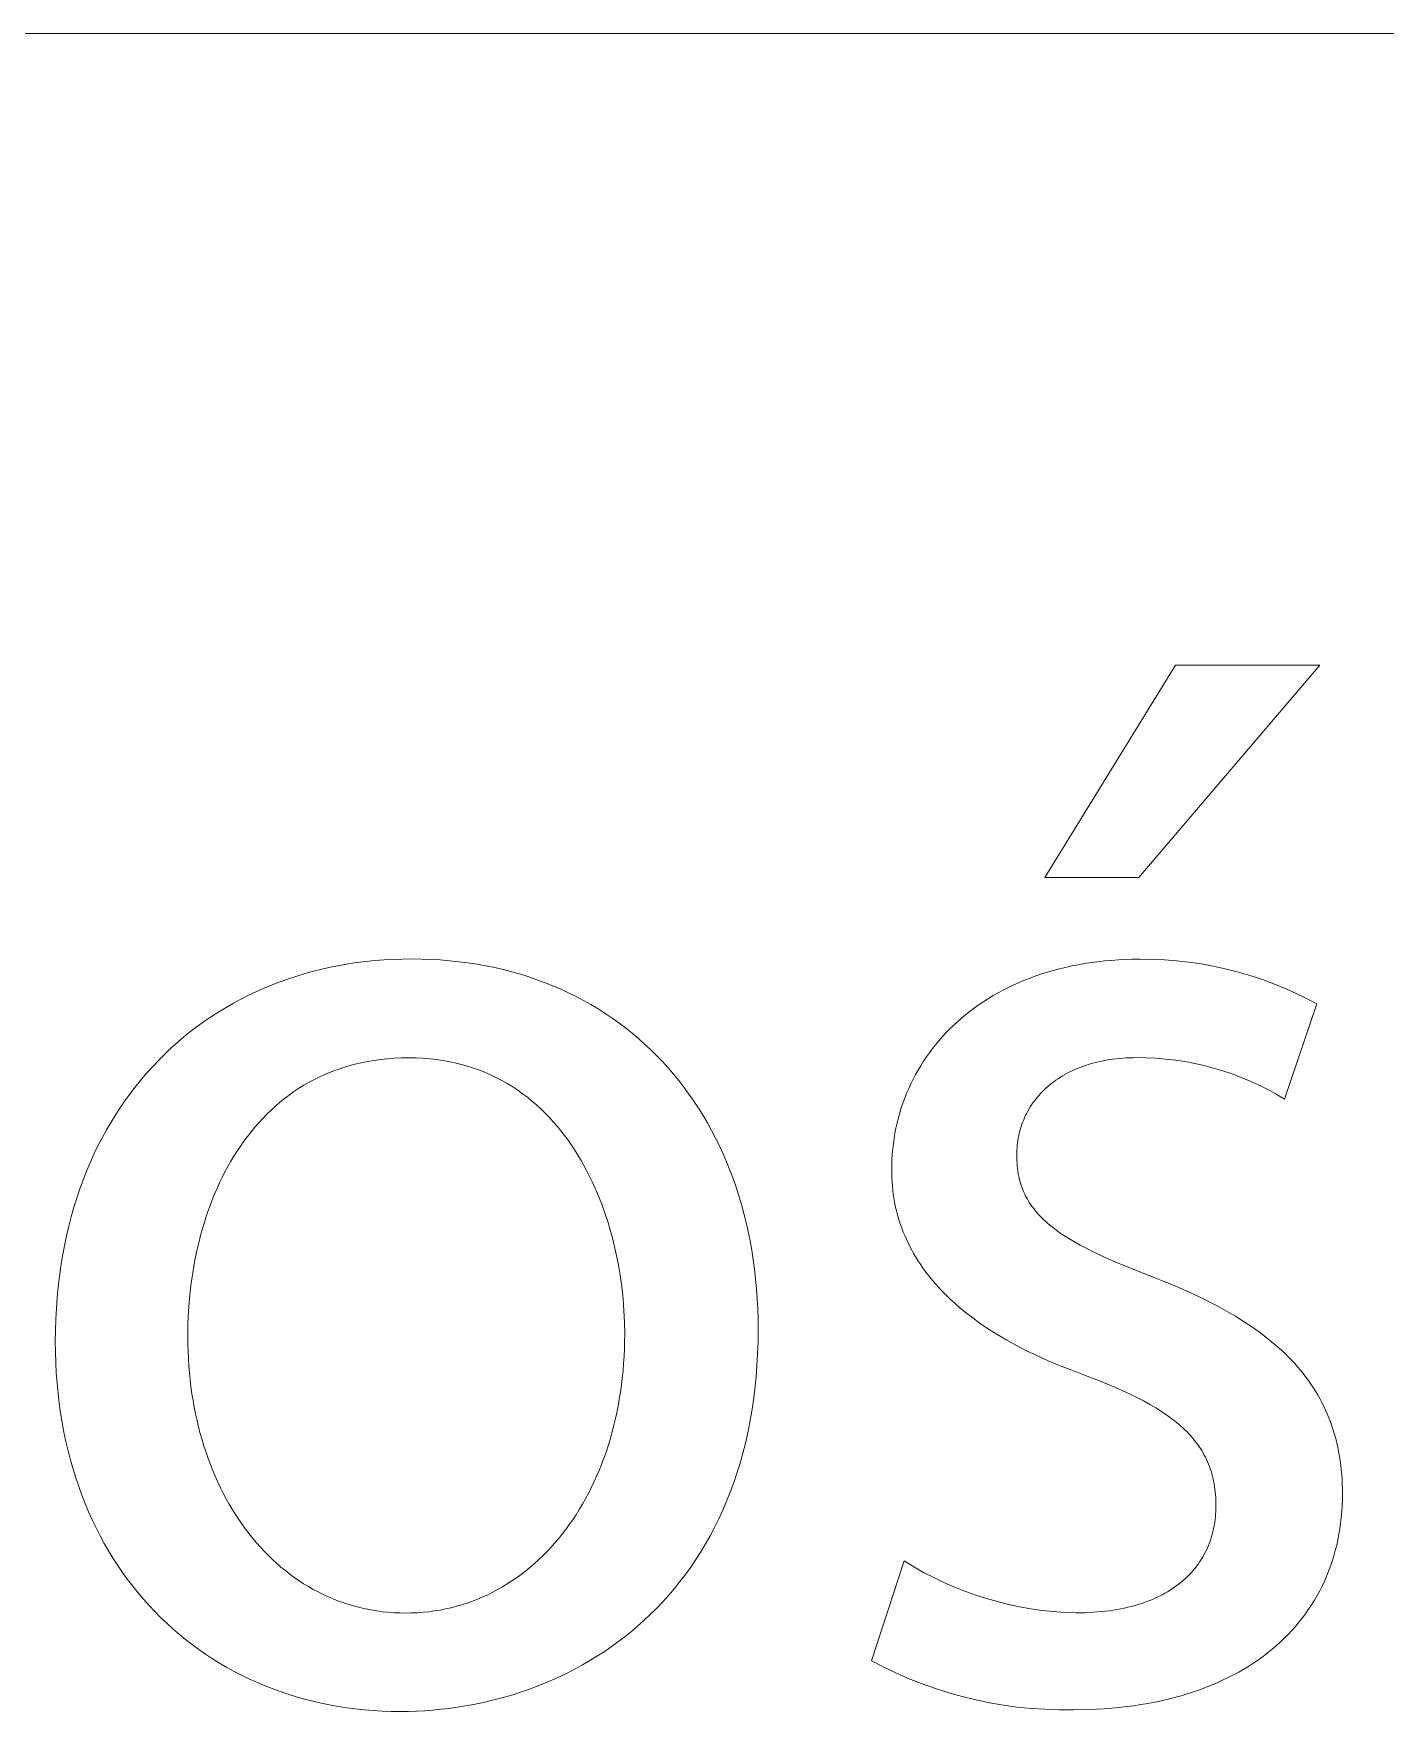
# Model space of a CAD drawing. Header units: millimetres. Extents: x -1421 to 3505, y -683 to 2759.
# Drawn here: x 2811.3 to 2856.2, y -600.8 to -545.1 of the extents above; entities that cross this region are included whole.
import ezdxf

# ---------------------------------------------------------------- set-up
doc = ezdxf.new("R2010")
doc.units = ezdxf.units.MM
doc.header["$MEASUREMENT"] = 0
doc.layers.add('Domyślny', color=7, linetype='Continuous', true_color=0x000000)

msp = doc.modelspace()

# ---------------------------------------------------------------- linework, layer by layer
at = {"layer": 'Domyślny', "color": 18, "lineweight": 15, "true_color": 0x000000}
for p, q in [((1643.607, -545.123), (3500.451, -545.123)), ((2844.861, -573.128), (2849.191, -566.075)), ((2853.981, -566.075), (2847.977, -573.128)), ((2849.191, -566.075), (2853.981, -566.075)), ((2847.977, -573.128), (2844.861, -573.128)), ((2820.87, -576.163), (2821.157, -576.099)), ((2821.157, -576.099), (2821.446, -576.042)), ((2821.446, -576.042), (2821.737, -575.991)), ((2821.737, -575.991), (2822.031, -575.947)), ((2822.031, -575.947), (2822.328, -575.91)), ((2822.328, -575.91), (2822.627, -575.879)), ((2822.627, -575.879), (2822.929, -575.856)), ((2822.929, -575.856), (2823.233, -575.838)), ((2823.233, -575.838), (2823.539, -575.828)), ((2823.539, -575.828), (2823.847, -575.825)), ((2823.847, -575.825), (2824.167, -575.828)), ((2824.167, -575.828), (2824.483, -575.839)), ((2824.483, -575.839), (2824.796, -575.857)), ((2824.796, -575.857), (2825.106, -575.883)), ((2825.106, -575.883), (2825.412, -575.915)), ((2825.412, -575.915), (2825.715, -575.954)), ((2825.715, -575.954), (2826.014, -576)), ((2826.014, -576), (2826.309, -576.053)), ((2826.309, -576.053), (2826.601, -576.113)), ((2826.601, -576.113), (2826.889, -576.18)), ((2845.344, -576.152), (2845.548, -576.103)), ((2845.548, -576.103), (2845.756, -576.057)), ((2845.756, -576.057), (2845.968, -576.016)), ((2845.968, -576.016), (2846.182, -575.978)), ((2846.182, -575.978), (2846.4, -575.945)), ((2846.4, -575.945), (2846.621, -575.916)), ((2846.621, -575.916), (2846.844, -575.891)), ((2846.844, -575.891), (2847.071, -575.871)), ((2847.071, -575.871), (2847.302, -575.855)), ((2847.302, -575.855), (2847.535, -575.844)), ((2847.535, -575.844), (2847.771, -575.837)), ((2847.771, -575.837), (2848.01, -575.835)), ((2848.01, -575.835), (2848.418, -575.839)), ((2848.418, -575.839), (2848.826, -575.857)), ((2848.826, -575.857), (2849.232, -575.888)), ((2849.232, -575.888), (2849.638, -575.933)), ((2849.638, -575.933), (2850.042, -575.992)), ((2850.042, -575.992), (2850.443, -576.065)), ((2850.443, -576.065), (2850.842, -576.151)), ((2818.953, -576.792), (2819.217, -576.683)), ((2819.217, -576.683), (2819.485, -576.58)), ((2819.485, -576.58), (2819.756, -576.484)), ((2819.756, -576.484), (2820.03, -576.394)), ((2820.03, -576.394), (2820.307, -576.31)), ((2820.307, -576.31), (2820.587, -576.234)), ((2820.587, -576.234), (2820.87, -576.163)), ((2826.889, -576.18), (2827.174, -576.253)), ((2827.174, -576.253), (2827.454, -576.333)), ((2827.454, -576.333), (2827.731, -576.42)), ((2827.731, -576.42), (2828.003, -576.513)), ((2828.003, -576.513), (2828.272, -576.612)), ((2828.272, -576.612), (2828.536, -576.718)), ((2843.651, -576.769), (2843.825, -576.686)), ((2843.825, -576.686), (2844.003, -576.606)), ((2844.003, -576.606), (2844.185, -576.53)), ((2844.185, -576.53), (2844.369, -576.458)), ((2844.369, -576.458), (2844.557, -576.389)), ((2844.557, -576.389), (2844.749, -576.324)), ((2844.749, -576.324), (2844.944, -576.263)), ((2844.944, -576.263), (2845.142, -576.206)), ((2845.142, -576.206), (2845.344, -576.152)), ((2850.842, -576.151), (2851.238, -576.25)), ((2851.238, -576.25), (2851.63, -576.363)), ((2851.63, -576.363), (2852.018, -576.489)), ((2852.018, -576.489), (2852.401, -576.628)), ((2852.401, -576.628), (2852.78, -576.78)), ((2817.932, -577.291), (2818.182, -577.157)), ((2818.182, -577.157), (2818.435, -577.029)), ((2818.435, -577.029), (2818.692, -576.907)), ((2818.692, -576.907), (2818.953, -576.792)), ((2828.536, -576.718), (2828.796, -576.83)), ((2828.796, -576.83), (2829.052, -576.949)), ((2829.052, -576.949), (2829.304, -577.073)), ((2829.304, -577.073), (2829.552, -577.204)), ((2829.552, -577.204), (2829.795, -577.341)), ((2842.678, -577.338), (2842.831, -577.235)), ((2842.831, -577.235), (2842.988, -577.135)), ((2842.988, -577.135), (2843.148, -577.039)), ((2843.148, -577.039), (2843.312, -576.945)), ((2843.312, -576.945), (2843.48, -576.856)), ((2843.48, -576.856), (2843.651, -576.769)), ((2852.78, -576.78), (2853.153, -576.944)), ((2853.153, -576.944), (2853.521, -577.122)), ((2853.521, -577.122), (2853.882, -577.311)), ((2816.974, -577.89), (2817.207, -577.731)), ((2817.207, -577.731), (2817.445, -577.578)), ((2817.445, -577.578), (2817.687, -577.432)), ((2817.687, -577.432), (2817.932, -577.291)), ((2829.795, -577.341), (2830.034, -577.484)), ((2830.034, -577.484), (2830.268, -577.633)), ((2830.268, -577.633), (2830.498, -577.787)), ((2830.498, -577.787), (2830.723, -577.948)), ((2841.968, -577.897), (2842.102, -577.78)), ((2842.102, -577.78), (2842.241, -577.665)), ((2842.241, -577.665), (2842.383, -577.553)), ((2842.383, -577.553), (2842.529, -577.444)), ((2842.529, -577.444), (2842.678, -577.338)), ((2853.882, -577.311), (2852.816, -580.477)), ((2816.298, -578.403), (2816.519, -578.226)), ((2816.519, -578.226), (2816.744, -578.055)), ((2816.744, -578.055), (2816.974, -577.89)), ((2830.723, -577.948), (2830.944, -578.114)), ((2830.944, -578.114), (2831.16, -578.286)), ((2831.16, -578.286), (2831.371, -578.464)), ((2841.467, -578.396), (2841.586, -578.267)), ((2841.586, -578.267), (2841.709, -578.141)), ((2841.709, -578.141), (2841.837, -578.018)), ((2841.837, -578.018), (2841.968, -577.897)), ((2815.663, -578.97), (2815.87, -578.775)), ((2815.87, -578.775), (2816.082, -578.586)), ((2816.082, -578.586), (2816.298, -578.403)), ((2831.371, -578.464), (2831.577, -578.648)), ((2831.577, -578.648), (2831.779, -578.836)), ((2831.779, -578.836), (2831.976, -579.031)), ((2841.027, -578.936), (2841.131, -578.797)), ((2841.131, -578.797), (2841.239, -578.661)), ((2841.239, -578.661), (2841.351, -578.527)), ((2841.351, -578.527), (2841.467, -578.396)), ((2815.071, -579.59), (2815.263, -579.378)), ((2815.263, -579.378), (2815.461, -579.171)), ((2815.461, -579.171), (2815.663, -578.97)), ((2821.56, -579.433), (2821.363, -579.499)), ((2821.76, -579.372), (2821.56, -579.433)), ((2821.964, -579.317), (2821.76, -579.372)), ((2822.173, -579.268), (2821.964, -579.317)), ((2822.385, -579.226), (2822.173, -579.268)), ((2822.602, -579.19), (2822.385, -579.226)), ((2822.823, -579.16), (2822.602, -579.19)), ((2823.048, -579.136), (2822.823, -579.16)), ((2823.277, -579.119), (2823.048, -579.136)), ((2823.511, -579.109), (2823.277, -579.119)), ((2823.748, -579.105), (2823.511, -579.109)), ((2823.987, -579.109), (2823.748, -579.105)), ((2824.221, -579.12), (2823.987, -579.109)), ((2824.45, -579.138), (2824.221, -579.12)), ((2824.675, -579.164), (2824.45, -579.138)), ((2824.896, -579.196), (2824.675, -579.164)), ((2825.112, -579.235), (2824.896, -579.196)), ((2825.323, -579.281), (2825.112, -579.235)), ((2825.531, -579.333), (2825.323, -579.281)), ((2825.733, -579.392), (2825.531, -579.333)), ((2825.932, -579.457), (2825.733, -579.392)), ((2826.126, -579.527), (2825.932, -579.457)), ((2831.976, -579.031), (2832.167, -579.23)), ((2832.167, -579.23), (2832.354, -579.436)), ((2832.354, -579.436), (2832.535, -579.646)), ((2840.651, -579.513), (2840.739, -579.366)), ((2840.739, -579.366), (2840.831, -579.22)), ((2840.831, -579.22), (2840.927, -579.077)), ((2840.927, -579.077), (2841.027, -578.936)), ((2845.94, -579.458), (2845.853, -579.495)), ((2846.028, -579.422), (2845.94, -579.458)), ((2846.118, -579.389), (2846.028, -579.422)), ((2846.209, -579.357), (2846.118, -579.389)), ((2846.303, -579.327), (2846.209, -579.357)), ((2846.398, -579.298), (2846.303, -579.327)), ((2846.495, -579.272), (2846.398, -579.298)), ((2846.594, -579.247), (2846.495, -579.272)), ((2846.694, -579.224), (2846.594, -579.247)), ((2846.796, -579.202), (2846.694, -579.224)), ((2846.9, -579.183), (2846.796, -579.202)), ((2847.006, -579.166), (2846.9, -579.183)), ((2847.113, -579.15), (2847.006, -579.166)), ((2847.222, -579.137), (2847.113, -579.15)), ((2847.333, -579.125), (2847.222, -579.137)), ((2847.445, -579.116), (2847.333, -579.125)), ((2847.559, -579.108), (2847.445, -579.116)), ((2847.675, -579.103), (2847.559, -579.108)), ((2847.792, -579.1), (2847.675, -579.103)), ((2847.912, -579.099), (2847.792, -579.1)), ((2848.234, -579.103), (2847.912, -579.099)), ((2848.556, -579.118), (2848.234, -579.103)), ((2848.878, -579.145), (2848.556, -579.118)), ((2849.198, -579.182), (2848.878, -579.145)), ((2849.517, -579.231), (2849.198, -579.182)), ((2849.834, -579.291), (2849.517, -579.231)), ((2850.149, -579.362), (2849.834, -579.291)), ((2850.461, -579.444), (2850.149, -579.362)), ((2850.77, -579.536), (2850.461, -579.444)), ((2814.524, -580.262), (2814.701, -580.033)), ((2814.701, -580.033), (2814.883, -579.808)), ((2814.883, -579.808), (2815.071, -579.59)), ((2820.272, -580.013), (2820.104, -580.117)), ((2820.444, -579.914), (2820.272, -580.013)), ((2820.62, -579.821), (2820.444, -579.914)), ((2820.8, -579.732), (2820.62, -579.821)), ((2820.983, -579.649), (2820.8, -579.732)), ((2821.171, -579.571), (2820.983, -579.649)), ((2821.363, -579.499), (2821.171, -579.571)), ((2826.316, -579.604), (2826.126, -579.527)), ((2826.502, -579.687), (2826.316, -579.604)), ((2826.684, -579.775), (2826.502, -579.687)), ((2826.861, -579.869), (2826.684, -579.775)), ((2827.034, -579.968), (2826.861, -579.869)), ((2827.203, -580.072), (2827.034, -579.968)), ((2832.535, -579.646), (2832.712, -579.861)), ((2832.712, -579.861), (2832.883, -580.082)), ((2840.34, -580.125), (2840.412, -579.969)), ((2840.412, -579.969), (2840.488, -579.815)), ((2840.488, -579.815), (2840.568, -579.663)), ((2840.568, -579.663), (2840.651, -579.513)), ((2845.023, -580.002), (2844.959, -580.056)), ((2845.09, -579.949), (2845.023, -580.002)), ((2845.158, -579.897), (2845.09, -579.949)), ((2845.228, -579.846), (2845.158, -579.897)), ((2845.3, -579.797), (2845.228, -579.846)), ((2845.373, -579.749), (2845.3, -579.797)), ((2845.449, -579.703), (2845.373, -579.749)), ((2845.526, -579.658), (2845.449, -579.703)), ((2845.605, -579.615), (2845.526, -579.658)), ((2845.686, -579.573), (2845.605, -579.615)), ((2845.769, -579.533), (2845.686, -579.573)), ((2845.853, -579.495), (2845.769, -579.533)), ((2851.075, -579.64), (2850.77, -579.536)), ((2851.377, -579.753), (2851.075, -579.64)), ((2851.674, -579.878), (2851.377, -579.753)), ((2851.967, -580.013), (2851.674, -579.878)), ((2852.256, -580.157), (2851.967, -580.013)), ((2814.185, -580.739), (2814.352, -580.498)), ((2814.352, -580.498), (2814.524, -580.262)), ((2819.472, -580.58), (2819.324, -580.707)), ((2819.624, -580.457), (2819.472, -580.58)), ((2819.78, -580.339), (2819.624, -580.457)), ((2819.94, -580.226), (2819.78, -580.339)), ((2820.104, -580.117), (2819.94, -580.226)), ((2827.368, -580.182), (2827.203, -580.072)), ((2827.529, -580.296), (2827.368, -580.182)), ((2827.686, -580.415), (2827.529, -580.296)), ((2827.839, -580.539), (2827.686, -580.415)), ((2827.987, -580.668), (2827.839, -580.539)), ((2832.883, -580.082), (2833.049, -580.308)), ((2833.049, -580.308), (2833.21, -580.539)), ((2833.21, -580.539), (2833.365, -580.775)), ((2840.151, -580.604), (2840.21, -580.442)), ((2840.21, -580.442), (2840.273, -580.283)), ((2840.273, -580.283), (2840.34, -580.125)), ((2844.465, -580.602), (2844.42, -580.668)), ((2844.512, -580.536), (2844.465, -580.602)), ((2844.561, -580.472), (2844.512, -580.536)), ((2844.612, -580.409), (2844.561, -580.472)), ((2844.665, -580.348), (2844.612, -580.409)), ((2844.72, -580.287), (2844.665, -580.348)), ((2844.777, -580.227), (2844.72, -580.287)), ((2844.836, -580.169), (2844.777, -580.227)), ((2844.897, -580.112), (2844.836, -580.169)), ((2844.959, -580.056), (2844.897, -580.112)), ((2852.539, -580.312), (2852.256, -580.157)), ((2852.816, -580.477), (2852.539, -580.312)), ((2813.868, -581.238), (2814.024, -580.986)), ((2814.024, -580.986), (2814.185, -580.739)), ((2818.903, -581.114), (2818.77, -581.258)), ((2819.039, -580.975), (2818.903, -581.114)), ((2819.18, -580.839), (2819.039, -580.975)), ((2819.324, -580.707), (2819.18, -580.839)), ((2828.132, -580.8), (2827.987, -580.668)), ((2828.273, -580.937), (2828.132, -580.8)), ((2828.409, -581.079), (2828.273, -580.937)), ((2828.542, -581.224), (2828.409, -581.079)), ((2833.365, -580.775), (2833.515, -581.016)), ((2833.515, -581.016), (2833.659, -581.261)), ((2839.957, -581.266), (2839.999, -581.098)), ((2839.999, -581.098), (2840.045, -580.932)), ((2840.045, -580.932), (2840.096, -580.767)), ((2840.096, -580.767), (2840.151, -580.604)), ((2844.157, -581.157), (2844.127, -581.231)), ((2844.189, -581.085), (2844.157, -581.157)), ((2844.222, -581.013), (2844.189, -581.085)), ((2844.258, -580.942), (2844.222, -581.013)), ((2844.295, -580.872), (2844.258, -580.942)), ((2844.335, -580.803), (2844.295, -580.872)), ((2844.376, -580.735), (2844.335, -580.803)), ((2844.42, -580.668), (2844.376, -580.735)), ((2813.574, -581.76), (2813.718, -581.496)), ((2813.718, -581.496), (2813.868, -581.238)), ((2818.395, -581.713), (2818.277, -581.871)), ((2818.516, -581.557), (2818.395, -581.713)), ((2818.641, -581.406), (2818.516, -581.557)), ((2818.77, -581.258), (2818.641, -581.406)), ((2828.671, -581.372), (2828.542, -581.224)), ((2828.796, -581.525), (2828.671, -581.372)), ((2828.917, -581.681), (2828.796, -581.525)), ((2829.035, -581.84), (2828.917, -581.681)), ((2833.659, -581.261), (2833.798, -581.512)), ((2833.798, -581.512), (2833.932, -581.767)), ((2839.857, -581.779), (2839.886, -581.607)), ((2839.886, -581.607), (2839.919, -581.436)), ((2839.919, -581.436), (2839.957, -581.266)), ((2843.992, -581.687), (2843.977, -581.766)), ((2844.01, -581.61), (2843.992, -581.687)), ((2844.029, -581.532), (2844.01, -581.61)), ((2844.051, -581.456), (2844.029, -581.532)), ((2844.074, -581.38), (2844.051, -581.456)), ((2844.1, -581.305), (2844.074, -581.38)), ((2844.127, -581.231), (2844.1, -581.305)), ((2813.303, -582.304), (2813.435, -582.029)), ((2813.435, -582.029), (2813.574, -581.76)), ((2818.053, -582.199), (2817.947, -582.367)), ((2818.163, -582.033), (2818.053, -582.199)), ((2818.277, -581.871), (2818.163, -582.033)), ((2829.148, -582.003), (2829.035, -581.84)), ((2829.258, -582.169), (2829.148, -582.003)), ((2829.364, -582.337), (2829.258, -582.169)), ((2833.932, -581.767), (2834.059, -582.027)), ((2834.059, -582.027), (2834.181, -582.291)), ((2839.796, -582.304), (2839.812, -582.127)), ((2839.812, -582.127), (2839.832, -581.953)), ((2839.832, -581.953), (2839.857, -581.779)), ((2843.927, -582.248), (2843.926, -582.33)), ((2843.93, -582.166), (2843.927, -582.248)), ((2843.935, -582.085), (2843.93, -582.166)), ((2843.942, -582.005), (2843.935, -582.085)), ((2843.952, -581.925), (2843.942, -582.005)), ((2843.963, -581.845), (2843.952, -581.925)), ((2843.977, -581.766), (2843.963, -581.845)), ((2813.055, -582.869), (2813.176, -582.584)), ((2813.176, -582.584), (2813.303, -582.304)), ((2817.746, -582.714), (2817.65, -582.891)), ((2817.844, -582.539), (2817.746, -582.714)), ((2817.947, -582.367), (2817.844, -582.539)), ((2829.466, -582.509), (2829.364, -582.337)), ((2829.564, -582.683), (2829.466, -582.509)), ((2829.659, -582.86), (2829.564, -582.683)), ((2834.181, -582.291), (2834.298, -582.56)), ((2834.298, -582.56), (2834.408, -582.834)), ((2839.776, -582.839), (2839.778, -582.659)), ((2839.778, -582.659), (2839.785, -582.481)), ((2839.785, -582.481), (2839.796, -582.304)), ((2843.926, -582.33), (2843.927, -582.422)), ((2843.927, -582.422), (2843.93, -582.513)), ((2843.93, -582.513), (2843.935, -582.602)), ((2843.935, -582.602), (2843.942, -582.69)), ((2843.942, -582.69), (2843.952, -582.776)), ((2843.952, -582.776), (2843.964, -582.861)), ((2812.833, -583.456), (2812.941, -583.16)), ((2812.941, -583.16), (2813.055, -582.869)), ((2817.471, -583.254), (2817.387, -583.44)), ((2817.559, -583.072), (2817.471, -583.254)), ((2817.65, -582.891), (2817.559, -583.072)), ((2829.75, -583.039), (2829.659, -582.86)), ((2829.838, -583.22), (2829.75, -583.039)), ((2829.922, -583.404), (2829.838, -583.22)), ((2834.408, -582.834), (2834.513, -583.112)), ((2834.513, -583.112), (2834.612, -583.394)), ((2839.777, -582.972), (2839.776, -582.839)), ((2839.782, -583.105), (2839.777, -582.972)), ((2839.789, -583.237), (2839.782, -583.105)), ((2839.8, -583.368), (2839.789, -583.237)), ((2839.813, -583.499), (2839.8, -583.368)), ((2843.964, -582.861), (2843.977, -582.944)), ((2843.977, -582.944), (2843.993, -583.026)), ((2843.993, -583.026), (2844.011, -583.106)), ((2844.011, -583.106), (2844.031, -583.185)), ((2844.031, -583.185), (2844.053, -583.263)), ((2844.053, -583.263), (2844.078, -583.34)), ((2844.078, -583.34), (2844.104, -583.415)), ((2812.636, -584.065), (2812.731, -583.758)), ((2812.731, -583.758), (2812.833, -583.456)), ((2817.229, -583.818), (2817.156, -584.01)), ((2817.306, -583.628), (2817.229, -583.818)), ((2817.387, -583.44), (2817.306, -583.628)), ((2830.002, -583.589), (2829.922, -583.404)), ((2830.079, -583.776), (2830.002, -583.589)), ((2830.152, -583.965), (2830.079, -583.776)), ((2834.612, -583.394), (2834.704, -583.68)), ((2834.704, -583.68), (2834.791, -583.971)), ((2839.83, -583.629), (2839.813, -583.499)), ((2839.849, -583.758), (2839.83, -583.629)), ((2839.872, -583.886), (2839.849, -583.758)), ((2839.897, -584.013), (2839.872, -583.886)), ((2844.104, -583.415), (2844.133, -583.49)), ((2844.133, -583.49), (2844.164, -583.563)), ((2844.164, -583.563), (2844.197, -583.634)), ((2844.197, -583.634), (2844.232, -583.705)), ((2844.232, -583.705), (2844.27, -583.775)), ((2844.27, -583.775), (2844.309, -583.844)), ((2844.309, -583.844), (2844.351, -583.911)), ((2844.351, -583.911), (2844.395, -583.978)), ((2812.464, -584.694), (2812.547, -584.377)), ((2812.547, -584.377), (2812.636, -584.065)), ((2817.02, -584.401), (2816.957, -584.6)), ((2817.086, -584.205), (2817.02, -584.401)), ((2817.156, -584.01), (2817.086, -584.205)), ((2830.222, -584.155), (2830.152, -583.965)), ((2830.288, -584.347), (2830.222, -584.155)), ((2830.351, -584.54), (2830.288, -584.347)), ((2834.791, -583.971), (2834.872, -584.266)), ((2834.872, -584.266), (2834.946, -584.565)), ((2839.926, -584.14), (2839.897, -584.013)), ((2839.957, -584.266), (2839.926, -584.14)), ((2839.992, -584.391), (2839.957, -584.266)), ((2840.029, -584.516), (2839.992, -584.391)), ((2844.395, -583.978), (2844.442, -584.044)), ((2844.442, -584.044), (2844.49, -584.109)), ((2844.49, -584.109), (2844.541, -584.173)), ((2844.541, -584.173), (2844.594, -584.236)), ((2844.594, -584.236), (2844.649, -584.298)), ((2844.649, -584.298), (2844.706, -584.36)), ((2844.706, -584.36), (2844.766, -584.421)), ((2844.766, -584.421), (2844.828, -584.481)), ((2844.828, -584.481), (2844.892, -584.54)), ((2812.32, -585.344), (2812.389, -585.016)), ((2812.389, -585.016), (2812.464, -584.694)), ((2816.842, -585.001), (2816.79, -585.204)), ((2816.898, -584.8), (2816.842, -585.001)), ((2816.957, -584.6), (2816.898, -584.8)), ((2830.41, -584.735), (2830.351, -584.54)), ((2830.519, -585.126), (2830.41, -584.735)), ((2834.946, -584.565), (2835.015, -584.869)), ((2835.015, -584.869), (2835.077, -585.176)), ((2840.07, -584.639), (2840.029, -584.516)), ((2840.114, -584.762), (2840.07, -584.639)), ((2840.16, -584.884), (2840.114, -584.762)), ((2840.21, -585.005), (2840.16, -584.884)), ((2840.263, -585.126), (2840.21, -585.005)), ((2844.892, -584.54), (2844.958, -584.599)), ((2844.958, -584.599), (2845.027, -584.657)), ((2845.027, -584.657), (2845.098, -584.715)), ((2845.098, -584.715), (2845.171, -584.772)), ((2845.171, -584.772), (2845.246, -584.828)), ((2845.246, -584.828), (2845.324, -584.884)), ((2845.324, -584.884), (2845.486, -584.995)), ((2845.486, -584.995), (2845.658, -585.104)), ((2812.258, -585.677), (2812.32, -585.344)), ((2816.741, -585.409), (2816.654, -585.822)), ((2816.79, -585.204), (2816.741, -585.409)), ((2830.613, -585.52), (2830.519, -585.126)), ((2830.695, -585.915), (2830.613, -585.52)), ((2835.077, -585.176), (2835.132, -585.487)), ((2835.132, -585.487), (2835.182, -585.802)), ((2840.319, -585.245), (2840.263, -585.126)), ((2840.378, -585.364), (2840.319, -585.245)), ((2840.44, -585.481), (2840.378, -585.364)), ((2840.505, -585.598), (2840.44, -585.481)), ((2840.574, -585.714), (2840.505, -585.598)), ((2845.658, -585.104), (2845.839, -585.212)), ((2845.839, -585.212), (2846.029, -585.318)), ((2846.029, -585.318), (2846.229, -585.424)), ((2846.229, -585.424), (2846.438, -585.53)), ((2846.438, -585.53), (2846.884, -585.739)), ((2812.155, -586.358), (2812.203, -586.015)), ((2812.203, -586.015), (2812.258, -585.677)), ((2816.654, -585.822), (2816.581, -586.239)), ((2830.763, -586.311), (2830.695, -585.915)), ((2835.182, -585.802), (2835.225, -586.121)), ((2835.225, -586.121), (2835.261, -586.443)), ((2840.645, -585.829), (2840.574, -585.714)), ((2840.72, -585.943), (2840.645, -585.829)), ((2840.797, -586.056), (2840.72, -585.943)), ((2840.878, -586.169), (2840.797, -586.056)), ((2840.962, -586.28), (2840.878, -586.169)), ((2846.884, -585.739), (2847.368, -585.95)), ((2847.368, -585.95), (2848.453, -586.382)), ((2812.081, -587.059), (2812.114, -586.706)), ((2812.114, -586.706), (2812.155, -586.358)), ((2816.521, -586.659), (2816.475, -587.082)), ((2816.581, -586.239), (2816.521, -586.659)), ((2830.819, -586.706), (2830.763, -586.311)), ((2830.862, -587.1), (2830.819, -586.706)), ((2835.261, -586.443), (2835.292, -586.77)), ((2841.048, -586.39), (2840.962, -586.28)), ((2841.138, -586.5), (2841.048, -586.39)), ((2841.232, -586.608), (2841.138, -586.5)), ((2841.328, -586.716), (2841.232, -586.608)), ((2841.427, -586.822), (2841.328, -586.716)), ((2848.453, -586.382), (2848.836, -586.532)), ((2848.836, -586.532), (2849.207, -586.686)), ((2849.207, -586.686), (2849.567, -586.843)), ((2812.054, -587.417), (2812.081, -587.059)), ((2816.475, -587.082), (2816.442, -587.507)), ((2830.892, -587.49), (2830.862, -587.1)), ((2835.292, -586.77), (2835.315, -587.1)), ((2835.315, -587.1), (2835.332, -587.433)), ((2841.53, -586.928), (2841.427, -586.822)), ((2841.636, -587.033), (2841.53, -586.928)), ((2841.744, -587.136), (2841.636, -587.033)), ((2841.856, -587.239), (2841.744, -587.136)), ((2841.972, -587.34), (2841.856, -587.239)), ((2849.567, -586.843), (2849.914, -587.003)), ((2849.914, -587.003), (2850.25, -587.166)), ((2850.25, -587.166), (2850.574, -587.333)), ((2812.024, -588.148), (2812.036, -587.78)), ((2812.036, -587.78), (2812.054, -587.417)), ((2816.442, -587.507), (2816.423, -587.932)), ((2830.911, -587.877), (2830.892, -587.49)), ((2835.332, -587.433), (2835.342, -587.77)), ((2835.342, -587.77), (2835.345, -588.111)), ((2842.09, -587.441), (2841.972, -587.34)), ((2842.211, -587.541), (2842.09, -587.441)), ((2842.464, -587.736), (2842.211, -587.541)), ((2842.729, -587.928), (2842.464, -587.736)), ((2850.574, -587.333), (2850.885, -587.505)), ((2850.885, -587.505), (2851.185, -587.68)), ((2851.185, -587.68), (2851.473, -587.859)), ((2812.02, -588.521), (2812.024, -588.148)), ((2816.423, -587.932), (2816.416, -588.357)), ((2816.416, -588.357), (2816.419, -588.6)), ((2830.917, -588.258), (2830.911, -587.877)), ((2830.914, -588.509), (2830.917, -588.258)), ((2835.345, -588.111), (2835.341, -588.521)), ((2843.007, -588.116), (2842.729, -587.928)), ((2843.298, -588.299), (2843.007, -588.116)), ((2843.602, -588.477), (2843.298, -588.299)), ((2851.473, -587.859), (2851.749, -588.043)), ((2851.749, -588.043), (2852.013, -588.232)), ((2852.013, -588.232), (2852.14, -588.328)), ((2852.14, -588.328), (2852.264, -588.425)), ((2812.024, -588.872), (2812.02, -588.521)), ((2812.035, -589.218), (2812.024, -588.872)), ((2816.419, -588.6), (2816.425, -588.842)), ((2816.425, -588.842), (2816.436, -589.082)), ((2830.896, -589.005), (2830.907, -588.758)), ((2830.907, -588.758), (2830.914, -588.509)), ((2835.328, -588.923), (2835.306, -589.319)), ((2835.341, -588.521), (2835.328, -588.923)), ((2843.918, -588.651), (2843.602, -588.477)), ((2844.248, -588.821), (2843.918, -588.651)), ((2844.59, -588.985), (2844.248, -588.821)), ((2852.264, -588.425), (2852.386, -588.524)), ((2852.386, -588.524), (2852.504, -588.623)), ((2852.504, -588.623), (2852.619, -588.725)), ((2852.619, -588.725), (2852.732, -588.827)), ((2852.732, -588.827), (2852.841, -588.931)), ((2852.841, -588.931), (2852.947, -589.036)), ((2812.053, -589.561), (2812.035, -589.218)), ((2816.436, -589.082), (2816.451, -589.319)), ((2816.451, -589.319), (2816.471, -589.555)), ((2830.836, -589.73), (2830.86, -589.491)), ((2830.86, -589.491), (2830.881, -589.249)), ((2830.881, -589.249), (2830.896, -589.005)), ((2835.306, -589.319), (2835.275, -589.707)), ((2844.946, -589.145), (2844.59, -588.985)), ((2845.314, -589.301), (2844.946, -589.145)), ((2845.696, -589.451), (2845.314, -589.301)), ((2846.091, -589.597), (2845.696, -589.451)), ((2852.947, -589.036), (2853.05, -589.142)), ((2853.05, -589.142), (2853.15, -589.25)), ((2853.15, -589.25), (2853.247, -589.359)), ((2853.247, -589.359), (2853.341, -589.47)), ((2853.341, -589.47), (2853.432, -589.583)), ((2812.078, -589.899), (2812.053, -589.561)), ((2812.11, -590.233), (2812.078, -589.899)), ((2816.471, -589.555), (2816.494, -589.788)), ((2816.494, -589.788), (2816.522, -590.019)), ((2816.522, -590.019), (2816.554, -590.248)), ((2830.775, -590.201), (2830.807, -589.967)), ((2830.807, -589.967), (2830.836, -589.73)), ((2835.275, -589.707), (2835.236, -590.088)), ((2846.668, -589.818), (2846.091, -589.597)), ((2847.2, -590.039), (2846.668, -589.818)), ((2847.45, -590.15), (2847.2, -590.039)), ((2853.432, -589.583), (2853.52, -589.696)), ((2853.52, -589.696), (2853.605, -589.812)), ((2853.605, -589.812), (2853.687, -589.928)), ((2853.687, -589.928), (2853.766, -590.047)), ((2853.766, -590.047), (2853.842, -590.167)), ((2812.149, -590.563), (2812.11, -590.233)), ((2812.195, -590.888), (2812.149, -590.563)), ((2816.554, -590.248), (2816.59, -590.475)), ((2816.59, -590.475), (2816.63, -590.699)), ((2830.696, -590.662), (2830.737, -590.433)), ((2830.737, -590.433), (2830.775, -590.201)), ((2835.189, -590.462), (2835.134, -590.829)), ((2835.236, -590.088), (2835.189, -590.462)), ((2847.689, -590.262), (2847.45, -590.15)), ((2847.917, -590.375), (2847.689, -590.262)), ((2848.135, -590.489), (2847.917, -590.375)), ((2848.342, -590.603), (2848.135, -590.489)), ((2848.539, -590.719), (2848.342, -590.603)), ((2853.842, -590.167), (2853.914, -590.288)), ((2853.914, -590.288), (2853.984, -590.412)), ((2853.984, -590.412), (2854.051, -590.536)), ((2854.051, -590.536), (2854.114, -590.663)), ((2812.247, -591.209), (2812.195, -590.888)), ((2816.63, -590.699), (2816.675, -590.921)), ((2816.675, -590.921), (2816.723, -591.14)), ((2816.723, -591.14), (2816.775, -591.356)), ((2830.548, -591.332), (2830.602, -591.111)), ((2830.602, -591.111), (2830.651, -590.888)), ((2830.651, -590.888), (2830.696, -590.662)), ((2835.134, -590.829), (2835.071, -591.189)), ((2848.726, -590.837), (2848.539, -590.719)), ((2848.903, -590.956), (2848.726, -590.837)), ((2848.988, -591.017), (2848.903, -590.956)), ((2849.07, -591.078), (2848.988, -591.017)), ((2849.15, -591.139), (2849.07, -591.078)), ((2849.227, -591.201), (2849.15, -591.139)), ((2854.114, -590.663), (2854.174, -590.791)), ((2854.174, -590.791), (2854.232, -590.921)), ((2854.232, -590.921), (2854.286, -591.053)), ((2854.286, -591.053), (2854.337, -591.186)), ((2812.306, -591.526), (2812.247, -591.209)), ((2812.372, -591.838), (2812.306, -591.526)), ((2816.775, -591.356), (2816.831, -591.57)), ((2816.831, -591.57), (2816.89, -591.781)), ((2830.43, -591.764), (2830.491, -591.55)), ((2830.491, -591.55), (2830.548, -591.332)), ((2835, -591.542), (2834.922, -591.887)), ((2835.071, -591.189), (2835, -591.542)), ((2849.302, -591.263), (2849.227, -591.201)), ((2849.375, -591.326), (2849.302, -591.263)), ((2849.445, -591.39), (2849.375, -591.326)), ((2849.513, -591.454), (2849.445, -591.39)), ((2849.578, -591.519), (2849.513, -591.454)), ((2849.642, -591.585), (2849.578, -591.519)), ((2849.703, -591.651), (2849.642, -591.585)), ((2849.761, -591.718), (2849.703, -591.651)), ((2849.817, -591.786), (2849.761, -591.718)), ((2854.337, -591.186), (2854.385, -591.322)), ((2854.385, -591.322), (2854.43, -591.459)), ((2854.43, -591.459), (2854.472, -591.598)), ((2854.472, -591.598), (2854.511, -591.739)), ((2812.444, -592.146), (2812.372, -591.838)), ((2812.523, -592.449), (2812.444, -592.146)), ((2816.89, -591.781), (2816.954, -591.99)), ((2816.954, -591.99), (2817.021, -592.195)), ((2817.021, -592.195), (2817.092, -592.398)), ((2830.223, -592.39), (2830.296, -592.185)), ((2830.296, -592.185), (2830.365, -591.976)), ((2830.365, -591.976), (2830.43, -591.764)), ((2834.836, -592.226), (2834.743, -592.558)), ((2834.922, -591.887), (2834.836, -592.226)), ((2849.872, -591.854), (2849.817, -591.786)), ((2849.923, -591.924), (2849.872, -591.854)), ((2849.973, -591.994), (2849.923, -591.924)), ((2850.02, -592.065), (2849.973, -591.994)), ((2850.066, -592.136), (2850.02, -592.065)), ((2850.108, -592.209), (2850.066, -592.136)), ((2850.149, -592.283), (2850.108, -592.209)), ((2850.188, -592.357), (2850.149, -592.283)), ((2854.511, -591.739), (2854.547, -591.881)), ((2854.547, -591.881), (2854.579, -592.026)), ((2854.579, -592.026), (2854.609, -592.173)), ((2854.609, -592.173), (2854.635, -592.321)), ((2812.608, -592.747), (2812.523, -592.449)), ((2812.699, -593.041), (2812.608, -592.747)), ((2817.092, -592.398), (2817.167, -592.598)), ((2817.167, -592.598), (2817.245, -592.795)), ((2817.245, -592.795), (2817.327, -592.988)), ((2829.983, -592.988), (2830.067, -592.792)), ((2830.067, -592.792), (2830.147, -592.593)), ((2830.147, -592.593), (2830.223, -592.39)), ((2834.743, -592.558), (2834.642, -592.882)), ((2850.225, -592.432), (2850.188, -592.357)), ((2850.259, -592.509), (2850.225, -592.432)), ((2850.291, -592.586), (2850.259, -592.509)), ((2850.322, -592.664), (2850.291, -592.586)), ((2850.35, -592.744), (2850.322, -592.664)), ((2850.376, -592.824), (2850.35, -592.744)), ((2850.4, -592.906), (2850.376, -592.824)), ((2854.635, -592.321), (2854.659, -592.472)), ((2854.659, -592.472), (2854.679, -592.624)), ((2854.679, -592.624), (2854.696, -592.779)), ((2854.696, -592.779), (2854.71, -592.935)), ((2812.797, -593.33), (2812.699, -593.041)), ((2812.9, -593.614), (2812.797, -593.33)), ((2817.327, -592.988), (2817.412, -593.179)), ((2817.412, -593.179), (2817.501, -593.366)), ((2817.501, -593.366), (2817.594, -593.55)), ((2829.712, -593.555), (2829.806, -593.369)), ((2829.806, -593.369), (2829.896, -593.18)), ((2829.896, -593.18), (2829.983, -592.988)), ((2834.535, -593.2), (2834.42, -593.511)), ((2834.642, -592.882), (2834.535, -593.2)), ((2850.422, -592.988), (2850.4, -592.906)), ((2850.442, -593.072), (2850.422, -592.988)), ((2850.46, -593.157), (2850.442, -593.072)), ((2850.476, -593.243), (2850.46, -593.157)), ((2850.49, -593.33), (2850.476, -593.243)), ((2850.503, -593.419), (2850.49, -593.33)), ((2854.71, -592.935), (2854.721, -593.094)), ((2854.721, -593.094), (2854.729, -593.255)), ((2854.729, -593.255), (2854.734, -593.418)), ((2813.01, -593.893), (2812.9, -593.614)), ((2813.126, -594.168), (2813.01, -593.893)), ((2817.594, -593.55), (2817.689, -593.731)), ((2817.689, -593.731), (2817.789, -593.908)), ((2817.789, -593.908), (2817.891, -594.082)), ((2829.409, -594.091), (2829.513, -593.916)), ((2829.513, -593.916), (2829.614, -593.737)), ((2829.614, -593.737), (2829.712, -593.555)), ((2834.299, -593.815), (2834.172, -594.112)), ((2834.42, -593.511), (2834.299, -593.815)), ((2850.513, -593.509), (2850.503, -593.419)), ((2850.521, -593.599), (2850.513, -593.509)), ((2850.528, -593.692), (2850.521, -593.599)), ((2850.532, -593.785), (2850.528, -593.692)), ((2850.535, -593.88), (2850.532, -593.785)), ((2850.536, -593.976), (2850.535, -593.88)), ((2854.733, -593.779), (2854.726, -593.973)), ((2854.735, -593.583), (2854.733, -593.779)), ((2854.734, -593.418), (2854.735, -593.583)), ((2813.247, -594.438), (2813.126, -594.168)), ((2813.374, -594.703), (2813.247, -594.438)), ((2817.891, -594.082), (2817.997, -594.252)), ((2817.997, -594.252), (2818.106, -594.419)), ((2818.106, -594.419), (2818.218, -594.582)), ((2829.077, -594.593), (2829.191, -594.43)), ((2829.191, -594.43), (2829.301, -594.262)), ((2829.301, -594.262), (2829.409, -594.091)), ((2834.038, -594.402), (2833.897, -594.685)), ((2834.172, -594.112), (2834.038, -594.402)), ((2850.483, -594.606), (2850.497, -594.519)), ((2850.497, -594.519), (2850.509, -594.43)), ((2850.509, -594.43), (2850.519, -594.34)), ((2850.519, -594.34), (2850.526, -594.25)), ((2850.526, -594.25), (2850.532, -594.16)), ((2850.532, -594.16), (2850.535, -594.068)), ((2850.535, -594.068), (2850.536, -593.976)), ((2854.697, -594.355), (2854.676, -594.543)), ((2854.714, -594.165), (2854.697, -594.355)), ((2854.726, -593.973), (2854.714, -594.165)), ((2813.507, -594.962), (2813.374, -594.703)), ((2813.645, -595.217), (2813.507, -594.962)), ((2818.218, -594.582), (2818.334, -594.742)), ((2818.334, -594.742), (2818.452, -594.897)), ((2818.452, -594.897), (2818.574, -595.049)), ((2818.574, -595.049), (2818.699, -595.197)), ((2828.59, -595.21), (2828.716, -595.062)), ((2828.716, -595.062), (2828.84, -594.91)), ((2828.84, -594.91), (2828.96, -594.753)), ((2828.96, -594.753), (2829.077, -594.593)), ((2833.751, -594.962), (2833.598, -595.232)), ((2833.897, -594.685), (2833.751, -594.962)), ((2850.352, -595.117), (2850.379, -595.034)), ((2850.379, -595.034), (2850.404, -594.95)), ((2850.404, -594.95), (2850.427, -594.866)), ((2850.427, -594.866), (2850.448, -594.78)), ((2850.448, -594.78), (2850.466, -594.694)), ((2850.466, -594.694), (2850.483, -594.606)), ((2854.619, -594.913), (2854.584, -595.096)), ((2854.65, -594.729), (2854.619, -594.913)), ((2854.676, -594.543), (2854.65, -594.729)), ((2813.789, -595.467), (2813.645, -595.217)), ((2813.939, -595.711), (2813.789, -595.467)), ((2818.699, -595.197), (2818.826, -595.341)), ((2818.826, -595.341), (2818.957, -595.481)), ((2818.957, -595.481), (2819.091, -595.617)), ((2819.091, -595.617), (2819.227, -595.749)), ((2828.056, -595.762), (2828.194, -595.63)), ((2828.194, -595.63), (2828.329, -595.494)), ((2828.329, -595.494), (2828.461, -595.354)), ((2828.461, -595.354), (2828.59, -595.21)), ((2833.44, -595.495), (2833.276, -595.751)), ((2833.598, -595.232), (2833.44, -595.495)), ((2850.097, -595.67), (2850.14, -595.594)), ((2850.14, -595.594), (2850.181, -595.517)), ((2850.181, -595.517), (2850.22, -595.439)), ((2850.22, -595.439), (2850.256, -595.36)), ((2850.256, -595.36), (2850.29, -595.28)), ((2850.29, -595.28), (2850.322, -595.199)), ((2850.322, -595.199), (2850.352, -595.117)), ((2854.45, -595.629), (2854.397, -595.802)), ((2854.499, -595.453), (2854.45, -595.629)), ((2854.544, -595.275), (2854.499, -595.453)), ((2854.584, -595.096), (2854.544, -595.275)), ((2814.094, -595.951), (2813.939, -595.711)), ((2814.254, -596.185), (2814.094, -595.951)), ((2814.419, -596.414), (2814.254, -596.185)), ((2819.227, -595.749), (2819.367, -595.877)), ((2819.367, -595.877), (2819.509, -596)), ((2819.509, -596), (2819.654, -596.119)), ((2819.654, -596.119), (2819.801, -596.234)), ((2827.479, -596.245), (2827.627, -596.131)), ((2827.627, -596.131), (2827.773, -596.012)), ((2827.773, -596.012), (2827.916, -595.889)), ((2827.916, -595.889), (2828.056, -595.762)), ((2833.106, -596.001), (2832.931, -596.243)), ((2833.276, -595.751), (2833.106, -596.001)), ((2839.103, -599.11), (2840.186, -595.797)), ((2840.186, -595.797), (2840.508, -595.993)), ((2840.508, -595.993), (2840.837, -596.178)), ((2840.837, -596.178), (2841.172, -596.351)), ((2849.671, -596.235), (2849.732, -596.169)), ((2849.732, -596.169), (2849.791, -596.101)), ((2849.791, -596.101), (2849.848, -596.032)), ((2849.848, -596.032), (2849.902, -595.962)), ((2849.902, -595.962), (2849.954, -595.891)), ((2849.954, -595.891), (2850.004, -595.819)), ((2850.004, -595.819), (2850.052, -595.745)), ((2850.052, -595.745), (2850.097, -595.67)), ((2854.276, -596.141), (2854.208, -596.308)), ((2854.338, -595.973), (2854.276, -596.141)), ((2854.397, -595.802), (2854.338, -595.973)), ((2814.59, -596.638), (2814.419, -596.414)), ((2814.765, -596.856), (2814.59, -596.638)), ((2819.801, -596.234), (2819.951, -596.344)), ((2819.951, -596.344), (2820.104, -596.45)), ((2820.104, -596.45), (2820.26, -596.551)), ((2820.26, -596.551), (2820.418, -596.648)), ((2820.418, -596.648), (2820.578, -596.74)), ((2820.578, -596.74), (2820.741, -596.827)), ((2826.699, -596.748), (2826.86, -596.657)), ((2826.86, -596.657), (2827.018, -596.561)), ((2827.018, -596.561), (2827.174, -596.46)), ((2827.174, -596.46), (2827.328, -596.355)), ((2827.328, -596.355), (2827.479, -596.245)), ((2832.565, -596.709), (2832.375, -596.933)), ((2832.75, -596.48), (2832.565, -596.709)), ((2832.931, -596.243), (2832.75, -596.48)), ((2841.172, -596.351), (2841.512, -596.514)), ((2841.512, -596.514), (2841.858, -596.664)), ((2841.858, -596.664), (2842.209, -596.803)), ((2849.015, -596.767), (2849.097, -596.714)), ((2849.097, -596.714), (2849.177, -596.659)), ((2849.177, -596.659), (2849.254, -596.603)), ((2849.254, -596.603), (2849.329, -596.545)), ((2849.329, -596.545), (2849.402, -596.486)), ((2849.402, -596.486), (2849.473, -596.425)), ((2849.473, -596.425), (2849.541, -596.363)), ((2849.541, -596.363), (2849.607, -596.3)), ((2849.607, -596.3), (2849.671, -596.235)), ((2854.06, -596.633), (2853.98, -596.792)), ((2854.137, -596.472), (2854.06, -596.633)), ((2854.208, -596.308), (2854.137, -596.472)), ((2814.946, -597.069), (2814.765, -596.856)), ((2815.131, -597.277), (2814.946, -597.069)), ((2815.321, -597.479), (2815.131, -597.277)), ((2820.741, -596.827), (2820.907, -596.909)), ((2820.907, -596.909), (2821.075, -596.987)), ((2821.075, -596.987), (2821.245, -597.059)), ((2821.245, -597.059), (2821.417, -597.127)), ((2821.417, -597.127), (2821.592, -597.189)), ((2821.592, -597.189), (2821.769, -597.247)), ((2821.769, -597.247), (2821.948, -597.299)), ((2821.948, -597.299), (2822.129, -597.346)), ((2825.154, -597.348), (2825.334, -597.302)), ((2825.334, -597.302), (2825.512, -597.25)), ((2825.512, -597.25), (2825.688, -597.193)), ((2825.688, -597.193), (2825.862, -597.132)), ((2825.862, -597.132), (2826.034, -597.065)), ((2826.034, -597.065), (2826.203, -596.993)), ((2826.203, -596.993), (2826.371, -596.916)), ((2826.371, -596.916), (2826.536, -596.834)), ((2826.536, -596.834), (2826.699, -596.748)), ((2832.179, -597.149), (2831.98, -597.359)), ((2832.375, -596.933), (2832.179, -597.149)), ((2842.209, -596.803), (2842.564, -596.93)), ((2842.564, -596.93), (2842.923, -597.045)), ((2842.923, -597.045), (2843.286, -597.148)), ((2843.286, -597.148), (2843.652, -597.239)), ((2843.652, -597.239), (2844.021, -597.317)), ((2847.731, -597.306), (2847.844, -597.275)), ((2847.844, -597.275), (2847.955, -597.242)), ((2847.955, -597.242), (2848.063, -597.208)), ((2848.063, -597.208), (2848.169, -597.172)), ((2848.169, -597.172), (2848.272, -597.134)), ((2848.272, -597.134), (2848.373, -597.094)), ((2848.373, -597.094), (2848.472, -597.052)), ((2848.472, -597.052), (2848.568, -597.009)), ((2848.568, -597.009), (2848.662, -596.964)), ((2848.662, -596.964), (2848.754, -596.917)), ((2848.754, -596.917), (2848.843, -596.869)), ((2848.843, -596.869), (2848.93, -596.819)), ((2848.93, -596.819), (2849.015, -596.767)), ((2853.711, -597.253), (2853.613, -597.402)), ((2853.805, -597.102), (2853.711, -597.253)), ((2853.894, -596.948), (2853.805, -597.102)), ((2853.98, -596.792), (2853.894, -596.948)), ((2815.516, -597.675), (2815.321, -597.479)), ((2815.716, -597.866), (2815.516, -597.675)), ((2822.129, -597.346), (2822.312, -597.388)), ((2822.312, -597.388), (2822.497, -597.424)), ((2822.497, -597.424), (2822.685, -597.455)), ((2822.685, -597.455), (2822.874, -597.48)), ((2822.874, -597.48), (2823.065, -597.5)), ((2823.065, -597.5), (2823.258, -597.514)), ((2823.258, -597.514), (2823.453, -597.523)), ((2823.453, -597.523), (2823.65, -597.526)), ((2823.65, -597.526), (2823.844, -597.523)), ((2823.844, -597.523), (2824.036, -597.515)), ((2824.036, -597.515), (2824.227, -597.5)), ((2824.227, -597.5), (2824.416, -597.481)), ((2824.416, -597.481), (2824.603, -597.456)), ((2824.603, -597.456), (2824.788, -597.425)), ((2824.788, -597.425), (2824.972, -597.389)), ((2824.972, -597.389), (2825.154, -597.348)), ((2831.567, -597.76), (2831.354, -597.95)), ((2831.775, -597.563), (2831.567, -597.76)), ((2831.98, -597.359), (2831.775, -597.563)), ((2844.021, -597.317), (2844.393, -597.383)), ((2844.393, -597.383), (2844.766, -597.436)), ((2844.766, -597.436), (2845.141, -597.476)), ((2845.141, -597.476), (2845.517, -597.504)), ((2845.517, -597.504), (2845.894, -597.519)), ((2845.894, -597.519), (2846.186, -597.515)), ((2846.186, -597.515), (2846.468, -597.501)), ((2846.468, -597.501), (2846.74, -597.479)), ((2846.74, -597.479), (2846.872, -597.464)), ((2846.872, -597.464), (2847.002, -597.448)), ((2847.002, -597.448), (2847.13, -597.429)), ((2847.13, -597.429), (2847.255, -597.408)), ((2847.255, -597.408), (2847.378, -597.386)), ((2847.378, -597.386), (2847.498, -597.361)), ((2847.498, -597.361), (2847.616, -597.334)), ((2847.616, -597.334), (2847.731, -597.306)), ((2853.292, -597.831), (2853.176, -597.969)), ((2853.403, -597.691), (2853.292, -597.831)), ((2853.51, -597.548), (2853.403, -597.691)), ((2853.613, -597.402), (2853.51, -597.548)), ((2815.92, -598.052), (2815.716, -597.866)), ((2816.129, -598.231), (2815.92, -598.052)), ((2816.342, -598.406), (2816.129, -598.231)), ((2816.559, -598.574), (2816.342, -598.406)), ((2830.916, -598.312), (2830.691, -598.483)), ((2831.137, -598.134), (2830.916, -598.312)), ((2831.354, -597.95), (2831.137, -598.134)), ((2852.804, -598.364), (2852.671, -598.49)), ((2852.932, -598.235), (2852.804, -598.364)), ((2853.056, -598.103), (2852.932, -598.235)), ((2853.176, -597.969), (2853.056, -598.103)), ((2816.781, -598.736), (2816.559, -598.574)), ((2817.007, -598.893), (2816.781, -598.736)), ((2817.237, -599.044), (2817.007, -598.893)), ((2829.996, -598.959), (2829.757, -599.105)), ((2830.231, -598.807), (2829.996, -598.959)), ((2830.463, -598.648), (2830.231, -598.807)), ((2830.691, -598.483), (2830.463, -598.648)), ((2852.099, -598.964), (2851.946, -599.074)), ((2852.249, -598.85), (2852.099, -598.964)), ((2852.394, -598.733), (2852.249, -598.85)), ((2852.535, -598.613), (2852.394, -598.733)), ((2852.671, -598.49), (2852.535, -598.613)), ((2817.471, -599.189), (2817.237, -599.044)), ((2817.709, -599.328), (2817.471, -599.189)), ((2817.95, -599.461), (2817.709, -599.328)), ((2818.196, -599.588), (2817.95, -599.461)), ((2829.025, -599.506), (2828.775, -599.627)), ((2829.272, -599.378), (2829.025, -599.506)), ((2829.516, -599.245), (2829.272, -599.378)), ((2829.757, -599.105), (2829.516, -599.245)), ((2839.515, -599.324), (2839.103, -599.11)), ((2839.935, -599.523), (2839.515, -599.324)), ((2840.36, -599.708), (2839.935, -599.523)), ((2851.292, -599.484), (2851.118, -599.579)), ((2851.462, -599.387), (2851.292, -599.484)), ((2851.627, -599.286), (2851.462, -599.387)), ((2851.789, -599.182), (2851.627, -599.286)), ((2851.946, -599.074), (2851.789, -599.182)), ((2818.445, -599.709), (2818.196, -599.588)), ((2818.698, -599.823), (2818.445, -599.709)), ((2818.954, -599.932), (2818.698, -599.823)), ((2819.214, -600.034), (2818.954, -599.932)), ((2819.477, -600.13), (2819.214, -600.034)), ((2827.754, -600.05), (2827.494, -600.14)), ((2828.013, -599.953), (2827.754, -600.05)), ((2828.269, -599.85), (2828.013, -599.953)), ((2828.523, -599.742), (2828.269, -599.85)), ((2828.775, -599.627), (2828.523, -599.742)), ((2840.792, -599.878), (2840.36, -599.708)), ((2841.23, -600.033), (2840.792, -599.878)), ((2841.672, -600.174), (2841.23, -600.033)), ((2849.993, -600.072), (2849.792, -600.141)), ((2850.19, -599.998), (2849.993, -600.072)), ((2850.384, -599.921), (2850.19, -599.998)), ((2850.573, -599.841), (2850.384, -599.921)), ((2850.759, -599.757), (2850.573, -599.841)), ((2850.941, -599.669), (2850.759, -599.757)), ((2851.118, -599.579), (2850.941, -599.669)), ((2819.744, -600.22), (2819.477, -600.13)), ((2820.013, -600.303), (2819.744, -600.22)), ((2820.286, -600.38), (2820.013, -600.303)), ((2820.562, -600.45), (2820.286, -600.38)), ((2820.84, -600.514), (2820.562, -600.45)), ((2821.122, -600.572), (2820.84, -600.514)), ((2821.407, -600.622), (2821.122, -600.572)), ((2821.694, -600.667), (2821.407, -600.622)), ((2825.633, -600.607), (2825.363, -600.65)), ((2825.902, -600.558), (2825.633, -600.607)), ((2826.17, -600.503), (2825.902, -600.558)), ((2826.437, -600.443), (2826.17, -600.503)), ((2826.704, -600.376), (2826.437, -600.443)), ((2826.968, -600.304), (2826.704, -600.376)), ((2827.232, -600.225), (2826.968, -600.304)), ((2827.494, -600.14), (2827.232, -600.225)), ((2842.119, -600.298), (2841.672, -600.174)), ((2842.57, -600.408), (2842.119, -600.298)), ((2843.025, -600.502), (2842.57, -600.408)), ((2843.483, -600.58), (2843.025, -600.502)), ((2843.943, -600.643), (2843.483, -600.58)), ((2844.404, -600.689), (2843.943, -600.643)), ((2847.57, -600.631), (2847.328, -600.658)), ((2847.809, -600.599), (2847.57, -600.631)), ((2848.045, -600.564), (2847.809, -600.599)), ((2848.276, -600.525), (2848.045, -600.564)), ((2848.504, -600.481), (2848.276, -600.525)), ((2848.728, -600.434), (2848.504, -600.481)), ((2848.948, -600.383), (2848.728, -600.434)), ((2849.165, -600.328), (2848.948, -600.383)), ((2849.378, -600.27), (2849.165, -600.328)), ((2849.587, -600.207), (2849.378, -600.27)), ((2849.792, -600.141), (2849.587, -600.207)), ((2821.984, -600.704), (2821.694, -600.667)), ((2822.276, -600.735), (2821.984, -600.704)), ((2822.571, -600.759), (2822.276, -600.735)), ((2822.868, -600.776), (2822.571, -600.759)), ((2823.168, -600.787), (2822.868, -600.776)), ((2823.47, -600.79), (2823.168, -600.787)), ((2823.74, -600.787), (2823.47, -600.79)), ((2824.01, -600.779), (2823.74, -600.787)), ((2824.281, -600.765), (2824.01, -600.779)), ((2824.552, -600.745), (2824.281, -600.765)), ((2824.823, -600.719), (2824.552, -600.745)), ((2825.093, -600.687), (2824.823, -600.719)), ((2825.363, -600.65), (2825.093, -600.687)), ((2844.868, -600.72), (2844.404, -600.689)), ((2845.331, -600.735), (2844.868, -600.72)), ((2845.796, -600.734), (2845.331, -600.735)), ((2846.321, -600.726), (2845.796, -600.734)), ((2846.831, -600.7), (2846.321, -600.726)), ((2847.081, -600.681), (2846.831, -600.7)), ((2847.328, -600.658), (2847.081, -600.681))]:
    msp.add_line(p, q, dxfattribs=at)

doc.saveas('drawing.dxf')
